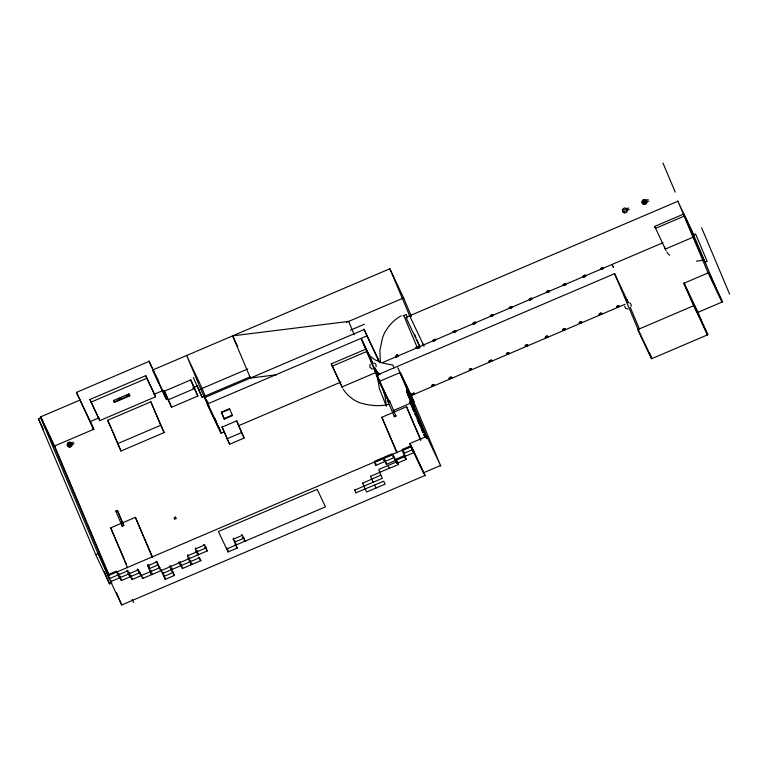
<?xml version="1.0" encoding="UTF-8"?>
<svg xmlns="http://www.w3.org/2000/svg" width="768" height="768" viewBox="0 0 768 768"><rect width="100%" height="100%" fill="white"/><g stroke="black" fill="none" stroke-linecap="round" stroke-linejoin="round"><path stroke-width="1.15" d="M158.515 566.755L159.725 567.706L131.952 579.562L127.814 570.806L109.296 578.717L109.44 577.19M110.822 580.109L110.678 581.635L138.451 569.77L142.589 578.525L207.398 550.858L204.643 545.021L203.635 544.493M118.637 576.662L119.933 577.68L120.077 576.154M138.624 571.738L139.834 572.688L121.315 580.598L121.459 579.072M129.36 575.693L130.57 576.643L130.714 575.117M131.952 579.562L132.096 578.035M142.589 578.525L142.733 576.998M157.142 563.837L158.352 564.787L149.088 568.742L149.232 567.216M149.462 571.133L150.47 571.661L150.614 570.134M150.643 573.629L151.853 574.57L151.987 573.053M178.618 562.195L179.626 562.714L182.381 568.55L200.899 560.65L199.517 557.731L162.49 573.542L162.624 572.016M171.917 571.555L173.126 572.506L163.862 576.461L164.006 574.934M169.363 566.141L170.362 566.669L174.499 575.424L165.245 579.379L165.389 577.853M170.736 569.059L171.744 569.587L171.888 568.061M179.798 564.682L181.008 565.632L181.142 564.106M182.381 568.55L182.525 567.024M189.024 557.232L188.88 558.758L187.872 558.24M190.435 563.645L191.645 564.595L191.779 563.069M195.754 551.366L196.762 551.894L196.906 550.368M196.934 553.862L198.144 554.813L198.278 553.286M233.53 538.128L233.194 539.232L237.331 547.987L228.067 551.933L228.211 550.406M242.621 537.245L243.83 538.195L234.566 542.15L234.71 540.624M236.093 543.542L235.949 545.069L234.941 544.541M362.544 483.043L366.605 492.038L385.123 484.128L383.741 481.21L355.997 492.739M392.88 456.413L394.262 457.498L375.744 465.398L375.907 463.661M380.045 472.416L378.672 469.498L397.19 461.587L398.563 464.506L380.083 472.09M383.712 460.435L385.008 461.453L385.152 459.926M412.781 451.421L414.163 452.506L386.39 464.371L386.534 462.73M402.144 450.624L411.398 446.669L410.256 446.074L402.538 449.366L402.144 450.624L406.282 459.379L397.027 463.334L397.162 461.808M411.571 448.637L412.781 449.587L403.526 453.542L403.661 452.016M405.043 454.934L404.899 456.461L403.757 455.866L396.038 459.158L395.645 460.416L394.349 459.398M631.248 306.278L631.027 304.406L629.731 302.89M415.661 347.635L418.205 346.925L418.31 347.654L416.678 348.451L415.661 347.664L416.016 348.47M453.034 331.68L455.578 330.97L455.683 331.699L453.974 332.515L453.034 331.699L453.379 332.496M451.795 378.038L451.142 378.528L451.44 377.165L451.795 377.952L449.27 378.595L450.998 378M473.002 323.146C473.606 322.272 475.968 321.379 475.69 323.126C473.837 325.238 472.118 322.493 474.23 323.885M475.555 322.493L475.757 322.944M509.136 353.549L508.483 354.048L508.781 352.685L509.136 353.472L506.611 354.115L508.339 353.52M529.171 299.165L531.446 298.118L531.264 299.53C529.325 301.018 528.72 298.483 530.4 299.904M527.962 345.514L527.309 346.003L527.75 344.938M549.302 291.619C549.283 289.037 544.637 292.541 547.555 292.56C551.51 291.6 546.835 290.467 546.893 292.57M547.93 336.989L547.066 336.979L547.574 336.115L547.93 336.912L545.405 337.555L547.133 336.95M565.843 284.477L565.469 283.67L565.584 284.832L563.808 285.571L563.318 285.072L564.317 285.418M565.306 329.568L564.653 330.058L564.95 328.694L565.306 329.491L562.781 330.134L564.509 329.53M585.466 275.184C587.184 276.758 581.914 277.949 583.373 275.818C585.005 274.512 586.022 275.27 585.149 276.528M580.118 322.867C578.4 325.123 580.109 319.776 581.578 322.118C580.157 323.338 578.218 323.059 580.973 322.186C582.336 321.427 581.549 323.885 580.982 322.502M603.187 268.579L601.085 269.635L600.432 268.79L602.534 267.686L603.187 268.579L602.842 267.763M602.976 268.118L602.525 269.107M600.086 314.342C598.272 316.493 600.192 311.29 601.622 313.574C601.901 314.928 600.845 313.901 601.382 313.555C599.328 313.891 598.685 315.216 601.018 313.949M619.19 306.48C616.186 305.107 617.674 309.408 616.502 306.557C619.546 303.725 618.701 308.525 618.989 306.038M376.128 366.749L375.907 364.426L374.371 362.88M109.296 578.717L109.69 577.459M117.408 574.157L118.56 574.762L118.896 573.658M119.933 577.68L120.326 576.422M129.197 575.558L128.045 573.13L129.197 573.725L129.562 572.544M130.57 576.643L130.915 575.539M141.552 574.512L141.206 575.606L140.006 574.656M151.853 574.57L147.706 565.824L148.051 564.72M149.088 568.742L149.482 567.475M150.47 571.661L150.816 570.557M161.453 569.52L161.107 570.624L159.898 569.674M162.49 573.542L162.826 572.438M163.862 576.461L164.208 575.357M170.362 566.669L170.707 565.565M179.626 562.714L179.971 561.61M181.008 565.632L181.344 564.528M191.645 564.595L187.507 555.84L187.843 554.746M189.254 561.158L190.262 561.677L190.608 560.582M198.144 554.813L195.379 548.976L195.725 547.872M196.762 551.894L197.107 550.79M227.03 547.92L226.694 549.014L325.45 506.851L317.165 489.341L218.41 531.514L228.067 551.933M234.566 542.15L234.912 541.046M355.968 493.066L354.662 489.917M375.744 465.398L374.371 462.48L374.765 461.222L382.474 457.93L383.626 458.534L386.39 464.371M373.104 482.246L370.426 476.17M375.869 488.083L374.563 484.925M383.626 458.534L384.019 457.277L391.738 453.974L392.89 454.579L397.027 463.334M385.008 461.453L385.354 460.349M389.309 468.461L388.003 465.302M403.526 453.542L403.92 452.285M412.973 406.397L406.406 390.768L407.213 389.27L412.301 400.973L410.64 400.522L408.73 396.634L409.546 395.136L413.251 403.92L411.821 403.958L412.973 406.397L414.634 406.838L407.213 389.27M413.251 403.92L411.59 403.478L407.357 393.715L408.163 392.218L412.301 400.973M406.406 390.768L424.522 432.72L422.861 432.278L414.922 413.731L415.728 412.234L414.077 411.782L412.925 409.354L409.834 402.029L410.64 400.522M418.627 422.515L419.434 421.018L418.013 421.056L419.779 424.954M425.136 437.606L423.811 434.467L424.618 432.97L426.922 437.827M425.597 436.637L426 435.888L426.931 438.086M370.042 364.109L369.869 367.344L372.518 369.226M407.942 392.822L408.595 392.189M409.546 395.136L408.499 396.154L407.357 393.715M410.467 398.496L410.918 398.054L409.498 398.093M414.077 411.782L411.245 404.208M420.49 424.253L419.434 421.018M425.088 436.771L423.811 434.467M425.28 436.579L426 435.888M401.069 315.811L399.11 317.021A42.912 40.646 -25.3 0 0 392.813 321.955L388.79 326.323L385.152 331.805A35.99 34.09 -25.3 0 0 382.387 338.458L379.882 350.525L380.352 361.718M402.989 315.898L403.728 315.533M397.862 356.496C397.507 350.285 393.59 361.488 398.112 355.181M416.467 347.635C415.085 348.797 420.864 346.157 416.323 347.107M433.699 339.696C431.597 343.334 439.056 338.15 433.699 339.696L433.315 340.579L434.266 340.944M511.824 307.21L509.414 308.237L511.699 307.834L511.603 306.691L511.958 307.488M412.723 394.339L414.106 393.11L411.725 394.042L412.08 394.963L412.934 394.838L411.706 394.157M413.654 393.946C416.15 394.243 411.84 392.784 412.051 394.925M471.418 368.611C467.597 368.458 470.659 371.866 469.507 369.821C473.107 368.083 470.534 370.147 471.792 369.418M491.76 360.893L489.677 361.171L489.658 361.997L490.032 361.334L489.005 361.123L491.28 360.048L491.77 360.941L491.174 361.43L491.558 360.413M508.762 352.666C505.987 351.754 506.582 355.997 507.408 353.914M527.587 344.621C524.285 344.89 524.266 347.626 527.837 345.158M564.931 328.685C562.09 327.782 562.742 331.978 563.578 329.933M398.458 355.978L395.971 356.515L396.922 356.89M455.203 332.006C456.787 330.058 451.584 332.15 454.262 332.41M491.04 315.206C488.966 318.854 496.349 313.555 491.04 315.206L490.656 316.09L491.606 316.464M475.094 323.51C476.669 321.84 472.934 322.838 473.376 324.01M511.584 306.672L509.309 307.517L509.558 308.534M531.264 299.53C533.626 298.301 528.806 298.483 529.546 300.029M565.469 283.67L563.242 284.467L563.443 285.523M511.296 308.054L511.747 307.008M565.248 285.024L565.574 284.131L563.088 284.736M585.802 275.952L583.286 276.595L584.285 276.893M603.053 268.262L601.094 268.819L600.778 269.558M431.885 386.131C433.594 383.779 434.803 386.966 434.026 384.547C429.715 384.605 433.978 387.754 431.674 385.632M451.421 377.146C448.598 376.253 449.232 380.448 450.067 378.394M449.846 378.163L449.702 377.635M490.896 360.97L490.032 361.334M507.187 353.683L507.043 353.155M547.555 336.096C544.742 335.174 545.366 339.427 546.202 337.354M545.981 337.123L545.837 336.595M99.053 417.811L90.24 421.565L93.706 429.782L76.445 392.39L149.107 361.363M80.179 399.994L40.387 416.986L54.528 446.995L108.586 575.146M111.85 582.874L109.517 583.872L95.722 554.688L38.4 418.81L40.733 417.811L98.054 553.69L108.778 576.394M411.466 316.493L403.632 297.936L389.837 268.752L152.515 370.08L166.31 399.264M89.942 399.485L145.738 375.667L154.474 394.147L155.578 396.778L99.782 420.605L89.942 399.485L99.782 420.605M91.046 402.115L146.842 378.298L155.578 396.778M128.966 393.898L129.811 395.846L114.384 402.432L113.539 400.483L128.966 393.898L129.197 394.378L126.989 395.318M118.176 399.091L121.478 397.68M154.099 394.31L162.902 390.547M164.419 391.19L190.723 379.958L194.218 387.35L197.875 396.019L171.571 407.251L164.419 391.19L171.571 407.251M107.626 420.288L150.835 401.846L164.17 432.576L120.96 451.018L107.626 420.288L111.072 427.584M54.173 446.17L93.974 429.178L76.445 392.39M192.653 388.022L197.366 386.006M346.474 322.339L403.632 297.936M168.077 399.859L194.381 388.627L197.875 396.019M67.277 444.826L73.43 442.195M193.363 377.414L198.643 389.914L247.699 368.966M67.92 446.342L74.074 443.712M622.493 210.576L628.646 207.946M642.019 202.147L648.163 199.526M642.653 203.664L648.806 201.034M623.136 212.093L629.28 209.462M350.41 330.202L364.358 324.24M198.643 389.914L202.138 397.306L250.109 376.829M199.92 383.616L186.634 355.517L204.422 397.68L364.186 329.472M677.894 201.264L405.936 317.376L419.731 346.56L663.062 242.669M117.514 443.722L160.714 425.28L164.17 432.576M378.422 375.686L376.896 372.058L342.029 386.938L331.258 363.898L366.115 349.008L382.79 388.646L385.018 396.432L386.198 404.64M654.701 226.426L683.712 214.042L694.32 236.688L665.309 249.082L654.701 226.426L655.517 228.365L684.528 215.971M221.357 412.176L229.507 408.691L229.747 409.142L221.587 412.618L221.357 412.176L224.083 418.608L224.323 419.059L232.474 415.574L229.507 408.691M332.237 366.221L367.104 351.331M224.083 418.608L232.243 415.133L232.474 415.574M222.096 427.075L236.602 420.883L239.184 426.326L244.118 438.048L229.622 444.24L222.096 427.075L229.622 444.24M433.91 340.186L435.792 340.003M491.251 315.706L493.133 315.523M383.136 362.304L415.786 348.365M416.592 348.154L417.379 347.818M224.227 431.856L220.925 433.267L207.13 404.093L366.883 335.875L379.334 362.256M238.55 425.741L341.011 381.994M693.504 234.758L695.549 233.885L707.165 261.427L705.13 262.301L695.328 241.574L683.712 214.042M227.04 438.787L241.546 432.595L244.118 438.048M627.418 300.566L627.053 299.808L628.378 302.851L614.582 273.667L376.31 375.408L389.078 402.422M122.256 526.243L115.843 511.114L117.389 510.461L123.802 525.59L122.256 526.243L122.026 525.763L123.571 525.101L123.802 525.59M388.032 401.606L389.578 400.944L389.808 401.434L388.262 402.086L388.032 401.606L394.445 416.736L395.981 416.074L389.578 400.944M432.691 385.814L433.555 385.45M470.064 369.859L470.928 369.494M526.234 345.878L527.098 345.504M617.462 306.922L618.326 306.557M409.958 396.106L625.066 304.262M127.536 567.802L110.688 527.866L135.379 517.325L152.486 557.002M393.158 410.611L410.986 402.998M396.864 452.89L381.84 417.283L406.531 406.742L420.902 439.939M95.722 554.688L98.054 553.69M121.315 580.598L117.178 571.843L116.026 571.248L108.307 574.541L107.914 575.798L121.709 604.982L425.03 475.469M374.371 462.48L392.89 454.579M147.706 565.824L156.97 561.869L165.245 579.379M195.379 548.976L204.643 545.021M370.349 476.41L379.603 472.454L382.368 478.291L354.586 490.157M187.507 555.84L206.016 547.939L204.816 546.989M362.467 483.283L380.726 475.171M233.194 539.232L242.448 535.277L245.203 541.114L244.003 540.163M440.563 465.504L423.418 472.829L409.632 443.645L426.768 436.32L440.822 466.128L411.619 396.893L397.824 367.709L427.027 436.944M703.93 259.613L703.19 259.882M416.822 348.394L416.678 347.866M600.797 313.718L600.586 313.219M546.912 336.72L546.701 336.221M450.778 377.77L450.576 377.27M433.402 385.19L433.2 384.691M388.714 404.4C379.43 406.675 369.552 405.59 360.47 402.97A34.253 32.448 -25.3 0 1 353.098 399.322L348.922 396.038A36.95 35.002 -25.3 0 1 344.275 390.73L343.171 389.04M276.461 374.794L250.426 378.038L232.637 335.875L348.634 321.418L354.202 334.618M412.925 409.354L414.355 409.315M424.522 432.72L423.149 429.802L421.718 429.84L422.861 432.278M627.878 309.082L625.776 308.285L624.624 306.192M419.155 423.485L419.674 423.629M469.392 370.445L469.258 370.166M411.629 448.992L412.781 449.587M393.11 456.893L394.262 457.498M241.44 534.749L242.448 535.277M242.822 537.667L243.83 538.195M205.008 547.411L206.016 547.939M198.509 557.203L199.517 557.731M155.962 561.341L156.97 561.869M157.2 564.182L158.352 564.787M172.118 571.978L173.126 572.506M158.717 567.178L159.725 567.706M137.443 569.251L138.451 569.77M138.682 572.093L139.834 572.688M126.806 570.288L127.814 570.806M380.045 374.371L376.454 371.29L373.901 367.517L377.482 377.27M405.072 458.429L406.282 459.379M236.122 547.037L237.331 547.987M206.189 549.907L207.398 550.858M199.69 559.699L200.899 560.65M189.053 560.726L190.262 561.677M170.534 568.637L171.744 569.587M173.299 574.474L174.499 575.424M127.901 572.707L129.197 573.725M117.35 573.811L118.56 574.762M548.947 290.755L548.64 292.118M435.437 339.216L435.13 340.579M431.808 385.901L432.019 386.4M666.058 250.704L665.702 250.013M342.384 387.667L342.058 386.986M367.402 352.08L370.33 356.275L374.794 359.741L382.694 363.072L392.89 365.078L394.109 367.978M691.69 230.438L677.741 200.909L708.125 272.928L721.92 302.102L691.536 230.093M612.49 265.2L612.134 264.442L613.459 267.485L613.094 266.726M600.432 268.79L601.661 269.472M616.445 306.739L616.781 307.507M583.056 276.211L583.402 276.979M599.069 314.16L599.405 314.928M579.101 322.685L579.437 323.453M546.547 291.802L547.776 292.483M562.56 329.75L562.896 330.518M545.184 337.162L545.52 337.939M509.213 307.747L510.432 308.429M525.216 345.686L525.552 346.464M492.787 314.755L492.47 316.099M490.387 315.782L490.723 316.55M506.39 353.731L506.726 354.499M433.046 340.262L433.382 341.03M449.05 378.211L449.386 378.979M423.648 345.37L409.853 316.195L389.837 268.752M395.702 356.208L396.038 356.976M414.125 401.654L400.33 372.47L379.363 381.427L389.069 401.962M399.917 372.653L413.702 401.837M414.634 406.838L411.869 401.002L410.438 401.04L411.59 403.478M409.834 402.029L410.986 404.458M414.922 413.731L415.69 415.354M377.981 358.656L364.022 329.088L367.075 336.317M371.434 360.029L361.219 338.41L379.526 381.821L389.232 402.355M362.122 340.55L372.979 363.763M374.851 367.728L376.896 372.058M363.418 343.622L372.797 363.485M375.245 368.659L377.203 372.797M373.901 367.517L377.338 374.765M376.723 375.226L389.05 401.299M395.981 416.074L395.75 415.594L394.214 416.246L394.445 416.736M410.256 446.074L411.014 447.696M402.538 449.366L403.69 451.795M403.757 455.866L404.515 457.488M381.84 417.283L396.672 451.555M396.038 459.158L396.806 460.781M331.258 363.898L342.029 386.938M232.637 335.875L237.744 346.685M208.762 405.734L204.672 397.085L221.52 433.498M214.896 418.704L216.432 421.949M204.422 397.68L218.218 426.864L214.57 418.214M154.214 372.173L148.934 360.95L166.541 399.168L162.73 390.125M155.242 374.333L158.813 381.898M129.811 395.846L129.59 395.357L114.154 401.952L114.384 402.432M113.539 400.483L113.77 400.973M148.099 564.566L149.251 566.995M115.843 511.114L116.074 511.603M137.299 569.174L138.451 571.603M110.688 527.866L124.147 558.912M116.026 571.248L116.794 572.861M54.989 446.803L40.838 416.794L41.194 417.619M38.4 418.81L43.507 429.619M108.73 575.117L98.515 553.498L107.914 575.798L411.235 446.285L425.194 475.853L410.045 443.462L411.398 446.669M221.587 412.618L224.323 419.059M701.597 227.722L729.6 294.096M662.957 163.018L675.226 192.096M664.493 247.142L665.309 249.082M630.221 307.229L639.446 329.098M649.594 353.155L651.907 358.618L638.112 329.443L614.582 273.667M618.854 305.712L619.056 306.211M601.958 267.85L602.17 268.349M617.962 305.798L618.173 306.298M601.094 268.214L601.306 268.714M617.098 306.163L617.309 306.662M601.478 313.133L601.814 313.901M584.582 275.27L584.794 275.77M583.718 275.635L583.93 276.134M599.722 313.584L599.933 314.083M581.51 321.658L581.846 322.426M564.614 283.795L564.826 284.294M580.618 321.744L580.829 322.243M563.75 284.16L563.962 284.659M579.754 322.109L579.965 322.608M548.074 290.861L548.285 291.35M564.077 328.81L564.288 329.299M547.21 291.226L547.421 291.725M563.213 329.174L563.424 329.674M531.581 298.186L531.926 298.963M530.698 298.272L530.909 298.771M529.834 298.646L530.045 299.146M510.73 306.797L510.941 307.296M526.733 344.746L526.944 345.245M509.866 307.171L510.077 307.67M525.869 345.12L526.08 345.619M491.904 314.842L492.115 315.341M507.907 352.79L508.118 353.29M475.411 322.176L475.622 322.666M491.424 360.115L491.635 360.614M474.528 322.262L474.739 322.752M490.541 360.202L490.742 360.701M473.664 322.627L473.875 323.126M489.677 360.576L489.878 361.075M489.014 361.152L489.35 361.92M455.453 330.701L455.789 331.469M454.56 330.787L454.771 331.286M470.573 368.736L470.784 369.226M453.696 331.152L453.907 331.651M469.709 369.101L469.92 369.6M434.563 339.322L434.774 339.821M423.101 344.074L424.032 346.282M407.597 317.789L406.195 314.477L403.757 315.523L417.706 348.614L420.154 347.568L416.899 339.85M414.576 334.33L415.968 337.642M418.07 346.656L418.416 347.424M434.083 384.605L434.419 385.373M417.542 347.501L417.754 348M417.187 346.742L417.398 347.242M432.336 385.056L432.538 385.555M414.115 393.13L414.451 393.898M397.219 355.267L397.43 355.766M413.232 393.216L413.443 393.715M396.355 355.632L396.566 356.131M412.368 393.581L412.579 394.08M424.618 432.97L426.941 438.461M412.954 405.638L423.149 429.802M406.531 406.742L420.643 440.189M377.818 358.272L379.555 362.4M236.602 420.883L241.546 432.595M218.909 427.306L220.214 430.406M200.429 384.701L205.901 397.67M207.274 400.915L208.637 404.16M197.299 385.853L202.138 397.306M190.723 379.958L194.381 388.627M145.738 375.667L146.842 378.298M150.835 401.846L160.714 425.28M111.974 429.715L120.96 451.018M135.379 517.325L152.218 557.261M117.389 510.461L123.571 525.101M125.059 561.062L126.432 564.307M54.634 445.978L109.133 575.165M116.592 592.829L121.709 604.982M104.39 571.718L109.517 583.872M644.314 199.44L646.099 203.702M642.71 200.122L644.506 204.384M69.581 442.118L71.366 446.381M67.978 442.8L69.773 447.062M132.182 599.27L133.526 602.467M377.52 377.443L379.373 388.474M386.208 404.717L386.314 406.138L379.382 388.541M669.648 255.254A23.434 22.195 -25.3 0 1 666.922 252.067M702.374 260.15A32.294 30.595 -25.3 0 1 696.47 261.168M380.669 362.861A8.227 7.786 -25.3 0 1 380.573 362.525M708.845 272.611L683.606 283.392L697.392 312.576L722.64 301.795L708.845 272.611M175.594 517.152L174.048 517.814L174.662 519.274L176.208 518.621L175.594 517.152M694.166 305.501L637.67 329.626L651.466 358.81L707.962 334.685L694.166 305.501M697.805 312.019L684.01 282.835L693.658 305.722L707.453 334.906L697.805 312.019M644.093 204.432A2.544 2.41 -25.3 0 0 646.79 201.005A2.544 2.41 -25.3 0 0 642.461 200.582A2.544 2.41 -25.3 0 0 644.093 204.432M624.566 212.851A2.544 2.41 -25.3 0 0 627.264 209.434A2.544 2.41 -25.3 0 0 622.944 209.002A2.544 2.41 -25.3 0 0 624.566 212.851M69.35 447.101A2.544 2.41 -25.3 0 0 72.058 443.683A2.544 2.41 -25.3 0 0 67.728 443.261A2.544 2.41 -25.3 0 0 69.35 447.101"/></g></svg>
